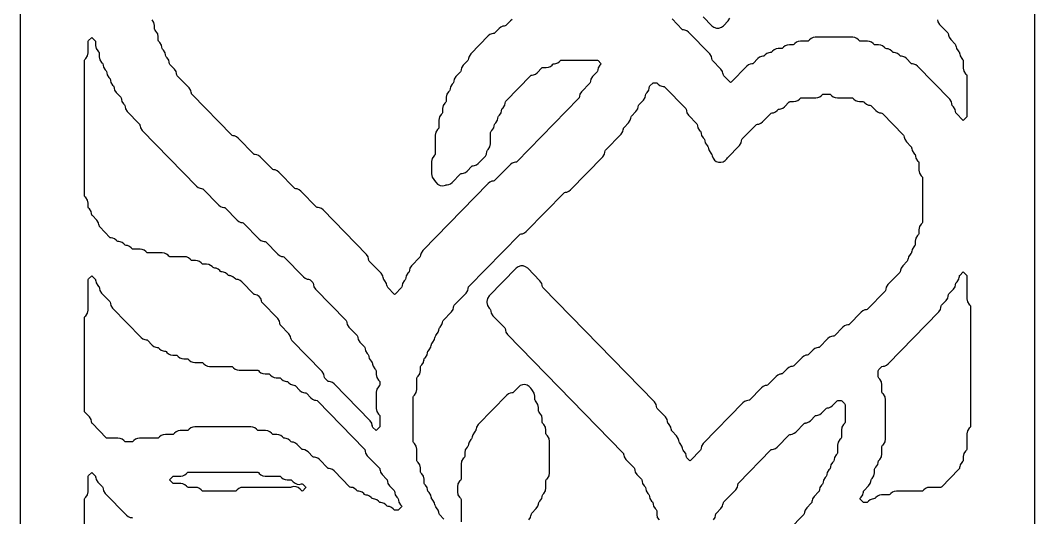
# Model space of a CAD drawing. Header units: millimetres. Extents: x 0 to 63, y 0 to 126.
# Drawn here: x 0 to 63.3, y 42.1 to 73.1 of the extents above; entities that cross this region are included whole.
import ezdxf

# ---------------------------------------------------------------- set-up
doc = ezdxf.new("R2010")
doc.units = ezdxf.units.MM
doc.layers.add('CUT', color=1, linetype='Continuous')

msp = doc.modelspace()

# ---------------------------------------------------------------- linework, layer by layer
at = {"layer": 'CUT'}
for points in [[(50.134, 0), (50.134, 3), (63.2679, 3), (63.2679, 123), (50.134, 123), (50.134, 126), (42.134, 126), (42.134, 123), (21.134, 123), (21.134, 126), (13.134, 126), (13.134, 123), (0, 123), (0, 3), (13.134, 3), (13.134, 0), (21.134, 0), (21.134, 3), (42.134, 3), (42.134, 0)], [(4.088, 70.7533), (4.1933, 70.914), (4.2303, 71.1026), (4.2303, 71.7936), (4.2391, 71.8385), (4.2642, 71.8768), (4.4327, 72.0493), (4.4606, 72.07), (4.4885, 72.0493), (4.657, 71.8768), (4.6821, 71.8385), (4.6908, 71.7936), (4.6908, 71.5742), (4.7278, 71.3856), (4.8331, 71.2248), (4.8872, 71.1694), (4.9123, 71.1312), (4.9211, 71.0862), (4.9211, 70.8668), (4.9581, 70.6782), (5.0634, 70.5175), (5.1175, 70.4621), (5.1426, 70.4238), (5.1607, 70.3313), (5.1638, 70.3319), (5.1884, 70.2066), (5.2937, 70.0459), (5.3478, 69.9905), (5.3729, 69.9522), (5.391, 69.8597), (5.3941, 69.8603), (5.4186, 69.735), (5.524, 69.5743), (5.5781, 69.5189), (5.6032, 69.4806), (5.6213, 69.3881), (5.6244, 69.3887), (5.6489, 69.2635), (5.7543, 69.1027), (5.8084, 69.0473), (5.8335, 69.009), (5.8516, 68.9165), (5.8547, 68.9171), (5.8792, 68.7919), (5.9846, 68.6311), (6.2689, 68.34), (6.294, 68.3017), (6.3122, 68.2092), (6.3152, 68.2098), (6.3398, 68.0845), (6.4451, 67.9238), (6.4992, 67.8684), (6.5243, 67.8301), (6.5424, 67.7376), (6.5455, 67.7382), (6.5701, 67.6129), (6.6754, 67.4522), (7.4204, 66.6894), (7.4455, 66.6512), (7.4636, 66.5586), (7.4667, 66.5592), (7.4912, 66.434), (7.5965, 66.2733), (10.9916, 62.797), (11.0959, 62.7153), (11.218, 62.6639), (11.3031, 62.6525), (11.3028, 62.6507), (11.3673, 62.6421), (11.3923, 62.6225), (12.3733, 61.618), (12.4776, 61.5363), (12.5997, 61.4849), (12.6848, 61.4736), (12.6845, 61.4718), (12.749, 61.4632), (12.774, 61.4436), (13.5248, 60.6749), (13.6291, 60.5932), (13.7512, 60.5418), (13.8362, 60.5304), (13.8359, 60.5286), (13.9004, 60.52), (13.9254, 60.5004), (14.9065, 59.4959), (15.0108, 59.4142), (15.1329, 59.3628), (15.2179, 59.3515), (15.2176, 59.3497), (15.2821, 59.3411), (15.3071, 59.3215), (16.0579, 58.5528), (16.1622, 58.4711), (16.2843, 58.4197), (16.3693, 58.4083), (16.369, 58.4065), (16.4335, 58.3979), (16.4585, 58.3783), (17.6699, 57.138), (17.7742, 57.0563), (17.8963, 57.0049), (17.9813, 56.9936), (17.981, 56.9918), (18.0455, 56.9832), (18.0705, 56.9636), (18.2437, 56.7863), (18.2688, 56.748), (18.2869, 56.6555), (18.29, 56.6561), (18.3145, 56.5308), (18.4198, 56.3701), (20.3162, 54.4284), (20.3413, 54.3901), (20.3594, 54.2976), (20.3625, 54.2982), (20.387, 54.1729), (20.4924, 54.0122), (21.0071, 53.4852), (21.0322, 53.4469), (21.0503, 53.3544), (21.0534, 53.355), (21.0779, 53.2298), (21.1832, 53.069), (21.4676, 52.7779), (21.4927, 52.7396), (21.5108, 52.6471), (21.5139, 52.6477), (21.5385, 52.5224), (21.6438, 52.3617), (21.6979, 52.3063), (21.723, 52.268), (21.7411, 52.1755), (21.7442, 52.1761), (21.7687, 52.0508), (21.8741, 51.8901), (21.9282, 51.8347), (21.9533, 51.7964), (21.9714, 51.7039), (21.9745, 51.7045), (21.999, 51.5793), (22.1044, 51.4185), (22.1585, 51.3631), (22.1836, 51.3248), (22.1924, 51.2799), (22.1924, 51.0605), (22.2293, 50.8719), (22.3347, 50.7111), (22.3888, 50.6558), (22.4139, 50.6175), (22.4226, 50.5726), (22.4226, 50.4338), (22.4139, 50.3888), (22.3888, 50.3506), (22.3347, 50.2952), (22.2293, 50.1344), (22.1924, 49.9458), (22.1924, 48.9384), (22.2293, 48.7498), (22.3347, 48.589), (22.3888, 48.5336), (22.4139, 48.4954), (22.4226, 48.4504), (22.4226, 47.8401), (22.4139, 47.7952), (22.3888, 47.7569), (22.2203, 47.5844), (22.1924, 47.5637), (22.1645, 47.5844), (21.996, 47.7569), (21.9709, 47.7952), (21.9528, 47.8877), (21.9497, 47.8871), (21.9251, 48.0123), (21.8198, 48.1731), (19.5761, 50.4704), (19.4718, 50.5521), (19.3497, 50.6035), (19.2647, 50.6149), (19.2649, 50.6166), (19.2005, 50.6253), (19.1754, 50.6449), (19.0023, 50.8221), (18.9772, 50.8604), (18.9591, 50.9529), (18.956, 50.9523), (18.9315, 51.0776), (18.8261, 51.2383), (16.9297, 53.18), (16.9047, 53.2183), (16.8865, 53.3108), (16.8834, 53.3102), (16.8589, 53.4355), (16.7536, 53.5962), (16.2389, 54.1232), (16.2138, 54.1615), (16.1957, 54.254), (16.1926, 54.2534), (16.1681, 54.3786), (16.0627, 54.5394), (15.0875, 55.5379), (15.0624, 55.5762), (15.0489, 55.645), (14.9959, 55.7906), (14.9009, 55.9129), (14.773, 56.0004), (14.6245, 56.0445), (14.5948, 56.0484), (14.5698, 56.068), (13.819, 56.8367), (13.7147, 56.9184), (13.5926, 56.9698), (13.5076, 56.9812), (13.5078, 56.983), (13.4434, 56.9916), (13.4184, 57.0112), (13.3585, 57.0725), (13.2542, 57.1542), (13.1321, 57.2056), (13.047, 57.217), (13.0473, 57.2188), (12.9828, 57.2274), (12.9578, 57.247), (12.8979, 57.3083), (12.7936, 57.39), (12.6715, 57.4414), (12.5865, 57.4528), (12.5867, 57.4545), (12.5222, 57.4632), (12.4972, 57.4827), (12.4373, 57.5441), (12.333, 57.6258), (12.2109, 57.6772), (12.1259, 57.6885), (12.1261, 57.6903), (12.0617, 57.6989), (12.0367, 57.7185), (11.9768, 57.7799), (11.8725, 57.8616), (11.7504, 57.913), (11.6191, 57.9305), (11.4023, 57.9305), (11.3708, 57.9347), (11.3458, 57.9543), (11.2859, 58.0157), (11.1816, 58.0973), (11.0595, 58.1488), (10.9282, 58.1663), (10.7115, 58.1663), (10.68, 58.1705), (10.655, 58.1901), (10.5951, 58.2515), (10.4908, 58.3331), (10.3687, 58.3846), (10.2374, 58.4021), (9.3298, 58.4021), (9.2983, 58.4063), (9.2733, 58.4259), (9.2134, 58.4872), (9.1091, 58.5689), (8.987, 58.6203), (8.8557, 58.6379), (7.9481, 58.6379), (7.9166, 58.6421), (7.8916, 58.6617), (7.8317, 58.723), (7.7274, 58.8047), (7.6053, 58.8561), (7.474, 58.8737), (7.0269, 58.8737), (6.9955, 58.8779), (6.9704, 58.8975), (6.9105, 58.9588), (6.8062, 59.0405), (6.6841, 59.0919), (6.5991, 59.1033), (6.5994, 59.1051), (6.5349, 59.1137), (6.5099, 59.1333), (6.45, 59.1946), (6.3457, 59.2763), (6.2236, 59.3277), (6.1385, 59.3391), (6.1388, 59.3409), (6.0743, 59.3495), (6.0493, 59.3691), (5.9894, 59.4304), (5.8851, 59.5121), (5.763, 59.5635), (5.678, 59.5749), (5.6782, 59.5766), (5.6138, 59.5853), (5.5887, 59.6049), (4.955, 60.2537), (4.9299, 60.292), (4.9118, 60.3845), (4.9087, 60.3839), (4.8842, 60.5092), (4.7788, 60.6699), (4.4945, 60.9611), (4.4694, 60.9994), (4.4512, 61.0919), (4.4482, 61.0913), (4.4236, 61.2165), (4.3183, 61.3773), (4.2642, 61.4327), (4.2391, 61.471), (4.2303, 61.5159), (4.2303, 61.7353), (4.1933, 61.9239), (4.088, 62.0846), (4.0339, 62.14), (4.0088, 62.1783), (4, 62.2232), (4, 70.6147), (4.0088, 70.6596), (4.0339, 70.6979)], [(4.088, 54.7196), (4.1933, 54.8803), (4.2303, 55.0689), (4.2303, 56.9389), (4.2391, 56.9838), (4.2642, 57.0221), (4.4327, 57.1946), (4.4606, 57.2153), (4.4885, 57.1946), (4.657, 57.0221), (4.6821, 56.9838), (4.7002, 56.8913), (4.7033, 56.8919), (4.7278, 56.7666), (4.8331, 56.6059), (4.8872, 56.5505), (4.9123, 56.5122), (4.9305, 56.4197), (4.9335, 56.4203), (4.9581, 56.295), (5.0634, 56.1343), (5.5781, 55.6073), (5.6032, 55.569), (5.6213, 55.4765), (5.6244, 55.4771), (5.6489, 55.3519), (5.7543, 55.1911), (7.5374, 53.3654), (7.6417, 53.2837), (7.7638, 53.2323), (7.8488, 53.2209), (7.8486, 53.2191), (7.913, 53.2105), (7.9381, 53.1909), (8.2282, 52.8938), (8.3326, 52.8121), (8.4546, 52.7607), (8.5397, 52.7493), (8.5394, 52.7476), (8.6039, 52.7389), (8.6289, 52.7194), (8.6888, 52.658), (8.7931, 52.5763), (8.9152, 52.5249), (9.0002, 52.5136), (9, 52.5118), (9.0645, 52.5032), (9.0895, 52.4836), (9.1494, 52.4222), (9.2537, 52.3405), (9.3758, 52.2891), (9.5071, 52.2716), (9.7238, 52.2716), (9.7553, 52.2674), (9.7803, 52.2478), (9.8402, 52.1864), (9.9445, 52.1048), (10.0666, 52.0533), (10.1979, 52.0358), (10.4147, 52.0358), (10.4462, 52.0316), (10.4712, 52.012), (10.5311, 51.9506), (10.6354, 51.869), (10.7575, 51.8176), (10.8888, 51.8), (11.3358, 51.8), (11.3673, 51.7958), (11.3923, 51.7762), (11.4522, 51.7149), (11.5565, 51.6332), (11.6786, 51.5818), (11.8099, 51.5642), (13.1781, 51.5642), (13.2096, 51.56), (13.2346, 51.5404), (13.2945, 51.4791), (13.3988, 51.3974), (13.5209, 51.346), (13.6522, 51.3284), (14.79, 51.3284), (14.8215, 51.3242), (14.8465, 51.3046), (14.9065, 51.2433), (15.0108, 51.1616), (15.1329, 51.1102), (15.2642, 51.0926), (15.4809, 51.0926), (15.5124, 51.0884), (15.5374, 51.0688), (15.5973, 51.0075), (15.7016, 50.9258), (15.8237, 50.8744), (15.955, 50.8568), (16.1717, 50.8568), (16.2032, 50.8526), (16.2282, 50.833), (16.2882, 50.7717), (16.3925, 50.69), (16.5146, 50.6386), (16.5996, 50.6272), (16.5993, 50.6255), (16.6638, 50.6168), (16.6888, 50.5973), (16.7487, 50.5359), (16.853, 50.4542), (16.9751, 50.4028), (17.0601, 50.3915), (17.0599, 50.3897), (17.1244, 50.3811), (17.1494, 50.3615), (17.4396, 50.0643), (17.5439, 49.9827), (17.666, 49.9312), (17.751, 49.9199), (17.7507, 49.9181), (17.8152, 49.9095), (17.8402, 49.8899), (18.1304, 49.5928), (18.2347, 49.5111), (18.3568, 49.4597), (18.4418, 49.4483), (18.4416, 49.4465), (18.5061, 49.4379), (18.5311, 49.4183), (21.4676, 46.4115), (21.4927, 46.3733), (21.5108, 46.2807), (21.5139, 46.2814), (21.5385, 46.1561), (21.6438, 45.9954), (22.3888, 45.2326), (22.4139, 45.1943), (22.432, 45.1018), (22.4351, 45.1024), (22.4596, 44.9772), (22.5649, 44.8164), (22.8493, 44.5252), (22.8744, 44.4869), (22.8925, 44.3944), (22.8956, 44.395), (22.9202, 44.2698), (23.0255, 44.109), (23.3099, 43.8179), (23.335, 43.7796), (23.3531, 43.6871), (23.3562, 43.6877), (23.3807, 43.5624), (23.4861, 43.4017), (23.5402, 43.3463), (23.5653, 43.308), (23.5834, 43.2155), (23.5865, 43.2161), (23.611, 43.0908), (23.7164, 42.9301), (23.7773, 42.8677), (23.797, 42.84), (23.7773, 42.8123), (23.5973, 42.628), (23.5723, 42.6084), (23.5408, 42.6042), (23.377, 42.6042), (23.3456, 42.6084), (23.3205, 42.628), (23.2606, 42.6894), (23.1563, 42.771), (23.0342, 42.8224), (22.9492, 42.8338), (22.9495, 42.8356), (22.885, 42.8442), (22.86, 42.8638), (22.8001, 42.9251), (22.6958, 43.0068), (22.5737, 43.0582), (22.4887, 43.0696), (22.4889, 43.0714), (22.4244, 43.08), (22.3994, 43.0996), (22.3395, 43.1609), (22.2352, 43.2426), (22.1131, 43.294), (22.0281, 43.3054), (22.0283, 43.3072), (21.9639, 43.3158), (21.9388, 43.3354), (21.8789, 43.3967), (21.7746, 43.4784), (21.6525, 43.5298), (21.5675, 43.5412), (21.5678, 43.543), (21.5033, 43.5516), (21.4783, 43.5712), (21.4184, 43.6325), (21.3141, 43.7142), (21.192, 43.7656), (21.107, 43.777), (21.1072, 43.7788), (21.0427, 43.7874), (21.0177, 43.807), (20.9578, 43.8683), (20.8535, 43.95), (20.7314, 44.0014), (20.6464, 44.0128), (20.6466, 44.0145), (20.5822, 44.0232), (20.5571, 44.0427), (19.5761, 45.0472), (19.4718, 45.1289), (19.3497, 45.1803), (19.2647, 45.1917), (19.2649, 45.1935), (19.2005, 45.2021), (19.1754, 45.2217), (18.655, 45.7546), (18.5507, 45.8363), (18.4286, 45.8877), (18.3436, 45.8991), (18.3438, 45.9009), (18.2793, 45.9095), (18.2543, 45.9291), (17.9641, 46.2262), (17.8598, 46.3079), (17.7377, 46.3593), (17.6527, 46.3707), (17.6529, 46.3724), (17.5885, 46.3811), (17.5635, 46.4006), (17.2733, 46.6978), (17.169, 46.7795), (17.0469, 46.8309), (16.9619, 46.8422), (16.9621, 46.844), (16.8976, 46.8526), (16.8726, 46.8722), (16.8127, 46.9336), (16.7084, 47.0152), (16.5863, 47.0667), (16.5013, 47.078), (16.5015, 47.0798), (16.4371, 47.0884), (16.412, 47.108), (16.3521, 47.1694), (16.2478, 47.251), (16.1257, 47.3024), (15.9944, 47.32), (15.7777, 47.32), (15.7462, 47.3242), (15.7212, 47.3438), (15.6613, 47.4051), (15.557, 47.4868), (15.4349, 47.5382), (15.3036, 47.5558), (14.8566, 47.5558), (14.8251, 47.56), (14.8001, 47.5796), (14.7402, 47.6409), (14.6359, 47.7226), (14.5138, 47.774), (14.3824, 47.7916), (10.8888, 47.7916), (10.7575, 47.774), (10.6354, 47.7226), (10.5311, 47.6409), (10.4712, 47.5796), (10.4462, 47.56), (10.4147, 47.5558), (9.9677, 47.5558), (9.8363, 47.5382), (9.7143, 47.4868), (9.6099, 47.4051), (9.55, 47.3438), (9.525, 47.3242), (9.4935, 47.32), (9.0465, 47.32), (8.9152, 47.3024), (8.7931, 47.251), (8.6888, 47.1694), (8.6289, 47.108), (8.6039, 47.0884), (8.5724, 47.0842), (7.4345, 47.0842), (7.3032, 47.0667), (7.1811, 47.0152), (7.0768, 46.9336), (7.0169, 46.8722), (6.9919, 46.8526), (6.9604, 46.8484), (6.5664, 46.8484), (6.5349, 46.8526), (6.5099, 46.8722), (6.45, 46.9336), (6.3457, 47.0152), (6.2236, 47.0667), (6.0923, 47.0842), (5.415, 47.0842), (5.3835, 47.0884), (5.3585, 47.108), (4.4945, 47.9927), (4.4694, 48.031), (4.4512, 48.1235), (4.4482, 48.1229), (4.4236, 48.2481), (4.3183, 48.4089), (4.0339, 48.7), (4.0088, 48.7383), (4, 48.7832), (4, 54.581), (4.0088, 54.6259), (4.0339, 54.6642)], [(52.5528, 43.5624), (52.5773, 43.6877), (52.5804, 43.6871), (52.5985, 43.7796), (52.6236, 43.8179), (52.908, 44.109), (53.0134, 44.2698), (53.0379, 44.395), (53.041, 44.3944), (53.0591, 44.4869), (53.0842, 44.5252), (53.1383, 44.5806), (53.2436, 44.7414), (53.2806, 44.93), (53.2806, 45.1494), (53.2894, 45.1943), (53.3145, 45.2326), (53.3686, 45.288), (53.4739, 45.4487), (53.4985, 45.574), (53.5015, 45.5734), (53.5197, 45.6659), (53.5448, 45.7042), (53.5989, 45.7596), (53.7042, 45.9203), (53.7412, 46.1089), (53.7412, 46.5641), (53.75, 46.609), (53.775, 46.6473), (53.8291, 46.7027), (53.9345, 46.8635), (53.9714, 47.0521), (53.9714, 49.4742), (53.9345, 49.6628), (53.8291, 49.8236), (53.775, 49.879), (53.75, 49.9173), (53.7412, 49.9622), (53.7412, 50.4174), (53.7042, 50.606), (53.5989, 50.7667), (53.5448, 50.8221), (53.5197, 50.8604), (53.5109, 50.9053), (53.5109, 51.2799), (53.5197, 51.3248), (53.5448, 51.3631), (53.7179, 51.5404), (53.7429, 51.56), (53.8074, 51.5686), (53.8072, 51.5704), (53.8922, 51.5818), (54.0143, 51.6332), (54.1186, 51.7149), (57.2834, 54.9554), (57.3887, 55.1161), (57.4133, 55.2414), (57.4164, 55.2407), (57.4345, 55.3333), (57.4596, 55.3715), (57.744, 55.6627), (57.8493, 55.8235), (57.8738, 55.9487), (57.8769, 55.9481), (57.895, 56.0406), (57.9201, 56.0789), (58.2045, 56.3701), (58.3099, 56.5308), (58.3344, 56.6561), (58.3375, 56.6555), (58.3556, 56.748), (58.3807, 56.7863), (58.4348, 56.8417), (58.5402, 57.0024), (58.5647, 57.1277), (58.5678, 57.1271), (58.5859, 57.2196), (58.611, 57.2579), (58.7795, 57.4304), (58.8074, 57.4511), (58.8353, 57.4304), (59.0038, 57.2579), (59.0289, 57.2196), (59.0377, 57.1747), (59.0377, 55.7763), (59.0746, 55.5877), (59.18, 55.4269), (59.2341, 55.3715), (59.2592, 55.3333), (59.2679, 55.2883), (59.2679, 47.8401), (59.2592, 47.7952), (59.2341, 47.7569), (59.18, 47.7015), (59.0746, 47.5407), (59.0377, 47.3521), (59.0377, 46.4253), (59.0289, 46.3804), (59.0038, 46.3421), (58.9497, 46.2867), (58.8443, 46.126), (58.8074, 45.9374), (58.8074, 45.718), (58.7986, 45.6731), (58.7735, 45.6348), (58.7194, 45.5794), (58.614, 45.4186), (58.5895, 45.2934), (58.5864, 45.294), (58.5683, 45.2015), (58.5432, 45.1632), (57.4489, 44.0427), (57.4239, 44.0232), (57.3924, 44.0189), (56.7151, 44.0189), (56.5838, 44.0014), (56.4617, 43.95), (56.3574, 43.8683), (56.2975, 43.807), (56.2725, 43.7874), (56.241, 43.7832), (54.6426, 43.7832), (54.5113, 43.7656), (54.3892, 43.7142), (54.2849, 43.6325), (54.225, 43.5712), (54.1999, 43.5516), (54.1685, 43.5474), (53.7214, 43.5474), (53.5901, 43.5298), (53.468, 43.4784), (53.3637, 43.3967), (53.3038, 43.3354), (53.2788, 43.3158), (53.2143, 43.3072), (53.2146, 43.3054), (53.1296, 43.294), (53.0075, 43.2426), (52.9032, 43.1609), (52.8433, 43.0996), (52.8182, 43.08), (52.7868, 43.0758), (52.623, 43.0758), (52.5915, 43.08), (52.5665, 43.0996), (52.3865, 43.2839), (52.3668, 43.3116), (52.3865, 43.3393), (52.4474, 43.4017)], [(9.5286, 44.7221), (9.5601, 44.7263), (10.0071, 44.7263), (10.1384, 44.7439), (10.2605, 44.7953), (10.3648, 44.877), (10.4247, 44.9383), (10.4497, 44.9579), (10.4812, 44.9621), (14.79, 44.9621), (14.8215, 44.9579), (14.8465, 44.9383), (14.9065, 44.877), (15.0108, 44.7953), (15.1329, 44.7439), (15.2642, 44.7263), (16.1717, 44.7263), (16.2032, 44.7221), (16.2282, 44.7025), (16.2882, 44.6412), (16.3925, 44.5595), (16.5146, 44.5081), (16.6459, 44.4905), (16.8626, 44.4905), (16.8941, 44.4863), (16.9191, 44.4667), (17.0253, 44.358), (17.1353, 44.273), (17.2645, 44.2216), (17.4029, 44.2077), (17.5397, 44.2326), (17.5856, 44.2477), (17.6146, 44.2262), (17.7899, 44.0467), (17.8097, 44.0189), (17.7899, 43.9912), (17.6146, 43.8117), (17.5867, 43.7911), (17.5588, 43.8117), (17.4568, 43.9162), (17.3381, 44.006), (17.1981, 44.0569), (17.0494, 44.0643), (16.905, 44.0276), (16.8947, 44.0232), (16.8626, 44.0189), (13.8825, 44.0189), (13.7512, 44.0014), (13.6291, 43.95), (13.5248, 43.8683), (13.4649, 43.807), (13.4398, 43.7874), (13.4083, 43.7832), (11.4023, 43.7832), (11.3708, 43.7874), (11.3458, 43.807), (11.2859, 43.8683), (11.1816, 43.95), (11.0595, 44.0014), (10.9282, 44.0189), (10.4812, 44.0189), (10.4497, 44.0232), (10.4247, 44.0427), (10.3648, 44.1041), (10.2605, 44.1858), (10.1384, 44.2372), (10.0071, 44.2547), (9.5601, 44.2547), (9.5286, 44.2589), (9.5036, 44.2785), (9.3236, 44.4628), (9.3038, 44.4905), (9.3236, 44.5183), (9.5036, 44.7025)]]:
    msp.add_lwpolyline(points, close=True, dxfattribs=at)
for points in [[(30.67, 73.1879), (30.5657, 73.1062), (30.2755, 72.8091), (30.2505, 72.7895), (30.186, 72.7809), (30.1863, 72.7791), (30.1013, 72.7677), (29.9792, 72.7163), (29.8749, 72.6346), (29.5847, 72.3375), (29.5597, 72.3179), (29.4952, 72.3093), (29.4954, 72.3075), (29.4104, 72.2961), (29.2883, 72.2447), (29.184, 72.163), (28.0917, 71.0446), (27.9864, 70.8839), (27.9619, 70.7586), (27.9588, 70.7593), (27.9406, 70.6667), (27.9156, 70.6285), (27.6312, 70.3373), (27.5258, 70.1765), (27.5013, 70.0513), (27.4982, 70.0519), (27.4801, 69.9594), (27.455, 69.9211), (27.1706, 69.6299), (27.0653, 69.4692), (27.0407, 69.3439), (27.0376, 69.3445), (27.0195, 69.252), (26.9944, 69.2137), (26.9403, 69.1583), (26.835, 68.9976), (26.8104, 68.8723), (26.8074, 68.8729), (26.7892, 68.7804), (26.7641, 68.7421), (26.71, 68.6867), (26.6047, 68.526), (26.5677, 68.3374), (26.5677, 68.118), (26.5589, 68.0731), (26.5339, 68.0348), (26.4798, 67.9794), (26.3744, 67.8186), (26.3375, 67.63), (26.3375, 67.4106), (26.3287, 67.3657), (26.3036, 67.3274), (26.2495, 67.272), (26.1441, 67.1113), (26.1072, 66.9227), (26.1072, 66.4674), (26.0984, 66.4225), (26.0733, 66.3842), (26.0192, 66.3289), (25.9138, 66.1681), (25.8769, 65.9795), (25.8769, 64.8169), (25.8681, 64.772), (25.843, 64.7337), (25.7889, 64.6783), (25.6836, 64.5176), (25.6466, 64.329), (25.6466, 63.5573), (25.6836, 63.3687), (25.7889, 63.208), (25.843, 63.1526), (25.9128, 63.0461), (26.0311, 62.9201), (26.1852, 62.8419), (26.3567, 62.8208), (26.5251, 62.8594), (26.5689, 62.8778), (26.634, 62.8865), (26.6337, 62.8883), (26.7188, 62.8997), (26.8409, 62.9511), (26.9452, 63.0328), (27.4656, 63.5657), (27.4907, 63.5853), (27.5551, 63.5939), (27.5549, 63.5957), (27.6399, 63.607), (27.762, 63.6584), (27.8663, 63.7401), (28.1565, 64.0373), (28.1815, 64.0568), (28.246, 64.0655), (28.2457, 64.0672), (28.3307, 64.0786), (28.4528, 64.13), (28.5571, 64.2117), (28.8473, 64.5088), (28.9091, 64.5572), (29.0123, 64.6668), (29.0782, 64.8021), (29.1009, 64.9509), (29.1009, 64.9557), (29.1097, 65.0006), (29.1347, 65.0389), (29.1888, 65.0943), (29.2942, 65.255), (29.3311, 65.4437), (29.3311, 66.1347), (29.3399, 66.1796), (29.365, 66.2179), (29.4191, 66.2733), (29.5245, 66.434), (29.549, 66.5592), (29.5521, 66.5586), (29.5702, 66.6512), (29.5953, 66.6894), (29.6494, 66.7448), (29.7548, 66.9056), (29.7793, 67.0308), (29.7824, 67.0302), (29.8005, 67.1227), (29.8256, 67.161), (29.8797, 67.2164), (29.9851, 67.3772), (30.0096, 67.5024), (30.0127, 67.5018), (30.0308, 67.5943), (30.0559, 67.6326), (30.11, 67.688), (30.2153, 67.8487), (30.2399, 67.974), (30.243, 67.9734), (30.2611, 68.0659), (30.2862, 68.1042), (31.841, 69.6962), (31.866, 69.7158), (31.9305, 69.7244), (31.9303, 69.7262), (32.0153, 69.7376), (32.1374, 69.789), (32.2417, 69.8706), (32.5319, 70.1678), (32.5569, 70.1874), (32.5884, 70.1916), (32.8051, 70.1916), (32.9364, 70.2091), (33.0585, 70.2605), (33.1628, 70.3422), (33.2227, 70.4036), (33.2477, 70.4232), (33.3122, 70.4318), (33.312, 70.4336), (33.397, 70.4449), (33.5191, 70.4963), (33.6234, 70.578), (33.6833, 70.6394), (33.7083, 70.6589), (33.7398, 70.6632), (35.9761, 70.6632), (36.0076, 70.6589), (36.0326, 70.6394), (36.2126, 70.4551), (36.2323, 70.4274), (36.2126, 70.3996), (36.1516, 70.3373), (36.0463, 70.1765), (36.0218, 70.0513), (36.0187, 70.0519), (36.0006, 69.9594), (35.9755, 69.9211), (35.6911, 69.6299), (35.5857, 69.4692), (35.5612, 69.3439), (35.5581, 69.3445), (35.54, 69.252), (35.5149, 69.2137), (35.0002, 68.6867), (34.8949, 68.526), (34.8703, 68.4008), (34.8673, 68.4014), (34.8491, 68.3088), (34.8241, 68.2706), (30.9664, 64.3206), (30.9414, 64.3011), (30.8769, 64.2924), (30.8771, 64.2907), (30.7921, 64.2793), (30.67, 64.2279), (30.5657, 64.1462), (29.5847, 63.1417), (29.5597, 63.1221), (29.4952, 63.1135), (29.4954, 63.1117), (29.4104, 63.1003), (29.2883, 63.0489), (29.184, 62.9672), (25.0981, 58.7836), (24.9927, 58.6228), (24.9682, 58.4976), (24.9651, 58.4982), (24.947, 58.4057), (24.9219, 58.3674), (24.4072, 57.8404), (24.3019, 57.6797), (24.2773, 57.5544), (24.2742, 57.555), (24.2561, 57.4625), (24.231, 57.4242), (24.1769, 57.3689), (24.0716, 57.2081), (24.047, 57.0829), (24.044, 57.0835), (24.0258, 56.991), (24.0007, 56.9527), (23.9466, 56.8973), (23.8413, 56.7365), (23.8168, 56.6113), (23.8137, 56.6119), (23.7956, 56.5194), (23.7705, 56.4811), (23.3717, 56.0728), (23.3438, 56.0521), (23.3159, 56.0728), (22.9171, 56.4811), (22.892, 56.5194), (22.8739, 56.6119), (22.8708, 56.6113), (22.8463, 56.7365), (22.7409, 56.8973), (22.6868, 56.9527), (22.6617, 56.991), (22.6436, 57.0835), (22.6405, 57.0829), (22.616, 57.2081), (22.5106, 57.3689), (21.7657, 58.1316), (21.7406, 58.1699), (21.7225, 58.2624), (21.7194, 58.2618), (21.6949, 58.3871), (21.5895, 58.5478), (18.8852, 61.3167), (18.7809, 61.3984), (18.6589, 61.4498), (18.5738, 61.4612), (18.5741, 61.463), (18.5096, 61.4716), (18.4846, 61.4912), (17.5036, 62.4957), (17.3992, 62.5773), (17.2772, 62.6288), (17.1921, 62.6401), (17.1924, 62.6419), (17.1279, 62.6505), (17.1029, 62.6701), (16.1219, 63.6746), (16.0175, 63.7563), (15.8955, 63.8077), (15.8104, 63.8191), (15.8107, 63.8209), (15.7462, 63.8295), (15.7212, 63.8491), (14.9704, 64.6178), (14.8661, 64.6995), (14.744, 64.7509), (14.659, 64.7622), (14.6593, 64.764), (14.5948, 64.7726), (14.5698, 64.7922), (13.5887, 65.7967), (13.4844, 65.8784), (13.3623, 65.9298), (13.2773, 65.9412), (13.2776, 65.943), (13.2131, 65.9516), (13.1881, 65.9712), (10.7121, 68.5064), (10.687, 68.5446), (10.6689, 68.6371), (10.6658, 68.6365), (10.6413, 68.7618), (10.5359, 68.9225), (9.791, 69.6853), (9.7659, 69.7236), (9.7478, 69.8161), (9.7447, 69.8155), (9.7201, 69.9407), (9.6148, 70.1015), (9.3304, 70.3927), (9.3053, 70.431), (9.2872, 70.5235), (9.2841, 70.5229), (9.2596, 70.6481), (9.1542, 70.8089), (9.1001, 70.8642), (9.075, 70.9025), (9.0569, 70.995), (9.0538, 70.9944), (9.0293, 71.1197), (8.9239, 71.2804), (8.8698, 71.3358), (8.8447, 71.3741), (8.8266, 71.4666), (8.8235, 71.466), (8.799, 71.5913), (8.6937, 71.752), (8.6395, 71.8074), (8.6145, 71.8457), (8.6057, 71.8906), (8.6057, 72.11), (8.5687, 72.2986), (8.4634, 72.4594), (8.4093, 72.5148), (8.3842, 72.5531), (8.3754, 72.598), (8.3754, 72.8174), (8.3384, 73.006), (8.2331, 73.1667)], [(57.2078, 73.1614), (57.2323, 73.0361), (57.3377, 72.8754), (57.8524, 72.3484), (57.8775, 72.3101), (57.8956, 72.2176), (57.8987, 72.2182), (57.9232, 72.0929), (58.0285, 71.9322), (58.3129, 71.641), (58.338, 71.6027), (58.3561, 71.5102), (58.3592, 71.5108), (58.3838, 71.3856), (58.4891, 71.2248), (58.5432, 71.1694), (58.5683, 71.1312), (58.5864, 71.0386), (58.5895, 71.0392), (58.614, 70.914), (58.7194, 70.7533), (58.7735, 70.6979), (58.7986, 70.6596), (58.8074, 70.6147), (58.8074, 70.1594), (58.8443, 69.9708), (58.9497, 69.8101), (59.0038, 69.7547), (59.0289, 69.7164), (59.0377, 69.6715), (59.0377, 67.1748), (59.0289, 67.1299), (59.0038, 67.0916), (58.8353, 66.9191), (58.8074, 66.8984), (58.7795, 66.9191), (58.3807, 67.3274), (58.3556, 67.3657), (58.3375, 67.4582), (58.3344, 67.4576), (58.3099, 67.5828), (58.2045, 67.7436), (58.1504, 67.799), (58.1253, 67.8373), (58.1072, 67.9298), (58.1041, 67.9292), (58.0796, 68.0544), (57.9742, 68.2152), (55.9608, 70.2767), (55.8565, 70.3584), (55.7344, 70.4098), (55.6494, 70.4212), (55.6497, 70.423), (55.5852, 70.4316), (55.5602, 70.4512), (55.27, 70.7483), (55.1657, 70.83), (55.0436, 70.8814), (54.9586, 70.8928), (54.9588, 70.8945), (54.8943, 70.9032), (54.8693, 70.9227), (54.8094, 70.9841), (54.7051, 71.0658), (54.583, 71.1172), (54.498, 71.1285), (54.4982, 71.1303), (54.4338, 71.1389), (54.4088, 71.1585), (54.3489, 71.2199), (54.2445, 71.3016), (54.1225, 71.353), (54.0374, 71.3643), (54.0377, 71.3661), (53.9732, 71.3747), (53.9482, 71.3943), (53.8883, 71.4557), (53.784, 71.5373), (53.6619, 71.5888), (53.5306, 71.6063), (53.3139, 71.6063), (53.2824, 71.6105), (53.2573, 71.6301), (53.1974, 71.6915), (53.0931, 71.7731), (52.971, 71.8246), (52.8397, 71.8421), (52.3927, 71.8421), (52.3612, 71.8463), (52.3362, 71.8659), (52.2763, 71.9272), (52.172, 72.0089), (52.0499, 72.0603), (51.9186, 72.0779), (49.5764, 72.0779), (49.445, 72.0603), (49.3229, 72.0089), (49.2186, 71.9272), (49.1587, 71.8659), (49.1337, 71.8463), (49.1022, 71.8421), (48.6552, 71.8421), (48.5239, 71.8246), (48.4018, 71.7731), (48.2975, 71.6915), (48.2376, 71.6301), (48.2126, 71.6105), (48.1811, 71.6063), (47.9644, 71.6063), (47.8331, 71.5888), (47.711, 71.5373), (47.6067, 71.4557), (47.5468, 71.3943), (47.5217, 71.3747), (47.4902, 71.3705), (47.2735, 71.3705), (47.1422, 71.353), (47.0201, 71.3016), (46.9158, 71.2199), (46.8559, 71.1585), (46.8309, 71.1389), (46.7664, 71.1303), (46.7667, 71.1285), (46.6816, 71.1172), (46.5596, 71.0658), (46.4552, 70.9841), (46.3953, 70.9227), (46.3703, 70.9032), (46.3059, 70.8945), (46.3061, 70.8928), (46.2211, 70.8814), (46.099, 70.83), (45.9947, 70.7483), (45.7045, 70.4512), (45.6795, 70.4316), (45.615, 70.423), (45.6152, 70.4212), (45.5302, 70.4098), (45.4081, 70.3584), (45.3038, 70.2767), (44.3275, 69.277), (44.2995, 69.2563), (44.2716, 69.277), (43.8729, 69.6853), (43.8478, 69.7236), (43.8297, 69.8161), (43.8266, 69.8155), (43.802, 69.9407), (43.6967, 70.1015), (43.182, 70.6285), (43.1569, 70.6667), (43.1388, 70.7593), (43.1357, 70.7586), (43.1112, 70.8839), (43.0058, 71.0446), (41.6833, 72.3988), (41.579, 72.4805), (41.4569, 72.5319), (41.3719, 72.5433), (41.3721, 72.5451), (41.3076, 72.5537), (41.2826, 72.5733), (40.6489, 73.2221)], [(42.5996, 73.3469), (43.1358, 72.7978), (43.2634, 72.7033), (43.4142, 72.6535), (43.5729, 72.6535), (43.7237, 72.7033), (43.8513, 72.7978), (44.1573, 73.1111), (44.2626, 73.2719)], [(26.4255, 42.0425), (26.1411, 42.3337), (26.116, 42.372), (26.0979, 42.4645), (26.0948, 42.4639), (26.0702, 42.5892), (25.9649, 42.7499), (25.9108, 42.8053), (25.8857, 42.8436), (25.8676, 42.9361), (25.8645, 42.9355), (25.84, 43.0607), (25.7346, 43.2215), (25.6805, 43.2769), (25.6554, 43.3152), (25.6373, 43.4077), (25.6342, 43.4071), (25.6097, 43.5323), (25.5043, 43.6931), (25.4502, 43.7485), (25.4251, 43.7867), (25.407, 43.8793), (25.4039, 43.8786), (25.3794, 44.0039), (25.274, 44.1646), (25.2199, 44.22), (25.1948, 44.2583), (25.186, 44.3032), (25.186, 44.5227), (25.1491, 44.7113), (25.0438, 44.872), (24.9897, 44.9274), (24.9646, 44.9657), (24.9558, 45.0106), (24.9558, 45.23), (24.9188, 45.4186), (24.8135, 45.5794), (24.7594, 45.6348), (24.7343, 45.6731), (24.7255, 45.718), (24.7255, 46.409), (24.6885, 46.5976), (24.5832, 46.7583), (24.5291, 46.8137), (24.504, 46.852), (24.4952, 46.8969), (24.4952, 49.6294), (24.504, 49.6743), (24.5291, 49.7126), (24.5832, 49.768), (24.6885, 49.9287), (24.7255, 50.1173), (24.7255, 50.8083), (24.7343, 50.8533), (24.7594, 50.8915), (24.8135, 50.9469), (24.9188, 51.1077), (24.9558, 51.2963), (24.9558, 51.5157), (24.9646, 51.5606), (24.9897, 51.5989), (25.0438, 51.6543), (25.1491, 51.815), (25.1736, 51.9403), (25.1767, 51.9397), (25.1948, 52.0322), (25.2199, 52.0705), (25.274, 52.1259), (25.3794, 52.2866), (25.4039, 52.4119), (25.407, 52.4113), (25.4251, 52.5038), (25.4502, 52.5421), (25.5043, 52.5975), (25.6097, 52.7582), (25.6342, 52.8835), (25.6373, 52.8829), (25.6554, 52.9754), (25.6805, 53.0136), (25.7346, 53.069), (25.84, 53.2298), (25.8645, 53.355), (25.8676, 53.3544), (25.8857, 53.4469), (25.9108, 53.4852), (25.9649, 53.5406), (26.0702, 53.7014), (26.0948, 53.8266), (26.0979, 53.826), (26.116, 53.9185), (26.1411, 53.9568), (26.1952, 54.0122), (26.3005, 54.1729), (26.3251, 54.2982), (26.3281, 54.2976), (26.3463, 54.3901), (26.3714, 54.4284), (26.886, 54.9554), (26.9914, 55.1161), (27.0159, 55.2414), (27.019, 55.2407), (27.0371, 55.3333), (27.0622, 55.3715), (27.8072, 56.1343), (27.9125, 56.295), (27.937, 56.4203), (27.9401, 56.4197), (27.9582, 56.5122), (27.9833, 56.5505), (31.1502, 59.793), (31.1752, 59.8126), (31.2396, 59.8212), (31.2394, 59.823), (31.3244, 59.8344), (31.4465, 59.8858), (31.5508, 59.9675), (33.9136, 62.3867), (33.9386, 62.4063), (34.003, 62.4149), (34.0028, 62.4167), (34.0878, 62.4281), (34.2099, 62.4795), (34.3142, 62.5612), (36.3276, 64.6227), (36.433, 64.7835), (36.4575, 64.9087), (36.4606, 64.9081), (36.4787, 65.0006), (36.5038, 65.0389), (37.479, 66.0375), (37.5844, 66.1982), (37.6089, 66.3235), (37.612, 66.3229), (37.6301, 66.4154), (37.6552, 66.4536), (37.9396, 66.7448), (38.045, 66.9056), (38.0695, 67.0308), (38.0726, 67.0302), (38.0907, 67.1227), (38.1158, 67.161), (38.4002, 67.4522), (38.5055, 67.6129), (38.5301, 67.7382), (38.5331, 67.7376), (38.5513, 67.8301), (38.5764, 67.8684), (38.8607, 68.1596), (38.9661, 68.3203), (38.9906, 68.4456), (38.9937, 68.445), (39.0118, 68.5375), (39.0369, 68.5758), (39.091, 68.6311), (39.1964, 68.7919), (39.2209, 68.9171), (39.224, 68.9165), (39.2421, 69.009), (39.2672, 69.0473), (39.4404, 69.2246), (39.4654, 69.2442), (39.4969, 69.2484), (39.6606, 69.2484), (39.6921, 69.2442), (39.7171, 69.2246), (39.777, 69.1633), (39.8813, 69.0816), (40.0034, 69.0302), (40.0884, 69.0188), (40.0882, 69.017), (40.1527, 69.0084), (40.1777, 68.9888), (41.5023, 67.6326), (41.5274, 67.5943), (41.5455, 67.5018), (41.5486, 67.5024), (41.5731, 67.3772), (41.6784, 67.2164), (42.1931, 66.6894), (42.2182, 66.6512), (42.2363, 66.5586), (42.2394, 66.5592), (42.2639, 66.434), (42.3693, 66.2733), (42.4234, 66.2179), (42.4485, 66.1796), (42.4666, 66.0871), (42.4697, 66.0877), (42.4942, 65.9624), (42.5996, 65.8017), (42.6537, 65.7463), (42.6788, 65.708), (42.6969, 65.6155), (42.7, 65.6161), (42.7245, 65.4908), (42.8299, 65.3301), (42.884, 65.2747), (42.9091, 65.2364), (42.9272, 65.1439), (42.9303, 65.1445), (42.9548, 65.0193), (43.0601, 64.8585), (43.1142, 64.8031), (43.1393, 64.7648), (43.1549, 64.6853), (43.2043, 64.5463), (43.292, 64.4278), (43.4106, 64.34), (43.5495, 64.2907), (43.6968, 64.284), (43.8397, 64.3205), (43.9656, 64.3972), (44.0638, 64.5073), (44.1032, 64.5673), (44.8481, 65.3301), (44.9535, 65.4908), (44.978, 65.6161), (44.9811, 65.6155), (44.9992, 65.708), (45.0243, 65.7463), (45.8883, 66.6309), (45.9133, 66.6505), (45.9778, 66.6591), (45.9775, 66.6609), (46.0625, 66.6723), (46.1846, 66.7237), (46.2889, 66.8054), (46.8094, 67.3383), (46.8344, 67.3579), (46.8989, 67.3665), (46.8987, 67.3683), (46.9837, 67.3797), (47.1058, 67.4311), (47.2101, 67.5128), (47.27, 67.5741), (47.295, 67.5937), (47.3595, 67.6023), (47.3592, 67.6041), (47.4442, 67.6154), (47.5663, 67.6669), (47.6706, 67.7485), (47.9608, 68.0457), (47.9858, 68.0653), (48.0173, 68.0695), (48.2341, 68.0695), (48.3654, 68.087), (48.4875, 68.1384), (48.5918, 68.2201), (48.6517, 68.2815), (48.6767, 68.3011), (48.7082, 68.3053), (49.6158, 68.3053), (49.7471, 68.3228), (49.8692, 68.3742), (49.9735, 68.4559), (50.0334, 68.5173), (50.0584, 68.5368), (50.0899, 68.5411), (50.4839, 68.5411), (50.5154, 68.5368), (50.5404, 68.5173), (50.6003, 68.4559), (50.7046, 68.3742), (50.8267, 68.3228), (50.958, 68.3053), (51.8656, 68.3053), (51.8971, 68.3011), (51.9221, 68.2815), (51.982, 68.2201), (52.0863, 68.1384), (52.2084, 68.087), (52.3397, 68.0695), (52.5565, 68.0695), (52.588, 68.0653), (52.613, 68.0457), (52.6729, 67.9843), (52.7772, 67.9027), (52.8993, 67.8512), (52.9843, 67.8399), (52.9841, 67.8381), (53.0485, 67.8295), (53.0735, 67.8099), (53.3637, 67.5128), (53.468, 67.4311), (53.5901, 67.3797), (53.6752, 67.3683), (53.6749, 67.3665), (53.7394, 67.3579), (53.7644, 67.3383), (55.089, 65.9821), (55.1141, 65.9438), (55.1322, 65.8513), (55.1353, 65.8519), (55.1598, 65.7266), (55.2651, 65.5659), (55.5495, 65.2747), (55.5746, 65.2364), (55.5927, 65.1439), (55.5958, 65.1445), (55.6204, 65.0193), (55.7257, 64.8585), (55.7798, 64.8031), (55.8049, 64.7648), (55.823, 64.6723), (55.8261, 64.6729), (55.8506, 64.5477), (55.956, 64.3869), (56.0101, 64.3315), (56.0352, 64.2933), (56.044, 64.2483), (56.044, 63.7931), (56.0809, 63.6045), (56.1863, 63.4438), (56.2404, 63.3884), (56.2655, 63.3501), (56.2743, 63.3052), (56.2743, 60.5727), (56.2655, 60.5278), (56.2404, 60.4895), (56.1863, 60.4341), (56.0809, 60.2734), (56.044, 60.0848), (56.044, 59.8653), (56.0352, 59.8204), (56.0101, 59.7821), (55.956, 59.7267), (55.8506, 59.566), (55.8137, 59.3774), (55.8137, 59.158), (55.8049, 59.1131), (55.7798, 59.0748), (55.7257, 59.0194), (55.6204, 58.8586), (55.5958, 58.7334), (55.5927, 58.734), (55.5746, 58.6415), (55.5495, 58.6032), (55.4954, 58.5478), (55.3901, 58.3871), (55.3655, 58.2618), (55.3625, 58.2624), (55.3443, 58.1699), (55.3192, 58.1316), (55.0349, 57.8404), (54.9295, 57.6797), (54.905, 57.5544), (54.9019, 57.555), (54.8838, 57.4625), (54.8587, 57.4242), (54.1137, 56.6615), (54.0084, 56.5007), (53.9838, 56.3755), (53.9808, 56.3761), (53.9626, 56.2836), (53.9376, 56.2453), (52.8433, 55.1249), (52.8182, 55.1053), (52.7538, 55.0966), (52.754, 55.0949), (52.669, 55.0835), (52.5469, 55.0321), (52.4426, 54.9504), (51.6918, 54.1817), (51.6668, 54.1621), (51.6024, 54.1535), (51.6026, 54.1517), (51.5176, 54.1403), (51.3955, 54.0889), (51.2912, 54.0072), (50.7707, 53.4743), (50.7457, 53.4547), (50.6812, 53.4461), (50.6815, 53.4443), (50.5965, 53.433), (50.4744, 53.3816), (50.3701, 53.2999), (49.8496, 52.767), (49.8246, 52.7474), (49.7601, 52.7388), (49.7603, 52.737), (49.6753, 52.7256), (49.5532, 52.6742), (49.4489, 52.5925), (49.1587, 52.2954), (49.1337, 52.2758), (49.0693, 52.2672), (49.0695, 52.2654), (48.9845, 52.254), (48.8624, 52.2026), (48.7581, 52.1209), (48.2376, 51.588), (48.2126, 51.5684), (48.1481, 51.5598), (48.1484, 51.558), (48.0633, 51.5467), (47.9412, 51.4952), (47.8369, 51.4136), (47.5468, 51.1164), (47.5217, 51.0968), (47.4573, 51.0882), (47.4575, 51.0864), (47.3725, 51.0751), (47.2504, 51.0237), (47.1461, 50.942), (46.6256, 50.4091), (46.6006, 50.3895), (46.5361, 50.3809), (46.5364, 50.3791), (46.4514, 50.3677), (46.3293, 50.3163), (46.225, 50.2346), (45.4742, 49.4659), (45.4492, 49.4463), (45.3847, 49.4377), (45.385, 49.4359), (45.2999, 49.4246), (45.1779, 49.3731), (45.0735, 49.2915), (42.5996, 46.7583), (42.4942, 46.5976), (42.4697, 46.4723), (42.4666, 46.4729), (42.4485, 46.3804), (42.4234, 46.3421), (41.7943, 45.6981), (41.7664, 45.6774), (41.7385, 45.6981), (41.57, 45.8706), (41.5449, 45.9088), (41.5268, 46.0014), (41.5237, 46.0008), (41.4992, 46.126), (41.3939, 46.2867), (41.3398, 46.3421), (41.3147, 46.3804), (41.2965, 46.4729), (41.2935, 46.4723), (41.2689, 46.5976), (41.1636, 46.7583), (41.1095, 46.8137), (41.0844, 46.852), (41.0663, 46.9445), (41.0632, 46.9439), (41.0386, 47.0692), (40.9333, 47.2299), (40.6489, 47.5211), (40.6238, 47.5594), (40.6057, 47.6519), (40.6026, 47.6513), (40.5781, 47.7765), (40.4727, 47.9373), (40.4186, 47.9927), (40.3935, 48.031), (40.3754, 48.1235), (40.3723, 48.1229), (40.3478, 48.2481), (40.2424, 48.4089), (39.7278, 48.9358), (39.7027, 48.9741), (39.6846, 49.0666), (39.6815, 49.066), (39.6569, 49.1913), (39.5516, 49.352), (32.589, 56.4811), (32.5639, 56.5194), (32.5458, 56.6119), (32.5427, 56.6113), (32.5182, 56.7365), (32.4128, 56.8973), (31.6463, 57.6822), (31.5187, 57.7767), (31.3679, 57.8265), (31.2092, 57.8265), (31.0584, 57.7767), (30.9308, 57.6822), (29.2432, 55.9541), (29.1378, 55.7934), (29.1009, 55.6048), (29.1009, 55.5405), (29.1378, 55.3519), (29.2432, 55.1911), (29.2973, 55.1358), (29.3223, 55.0975), (29.3405, 55.005), (29.3436, 55.0056), (29.3681, 54.8803), (29.4734, 54.7196), (30.2184, 53.9568), (30.2435, 53.9185), (30.2616, 53.826), (30.2647, 53.8266), (30.2892, 53.7014), (30.3946, 53.5406), (37.5874, 46.1758), (37.6125, 46.1375), (37.6307, 46.045), (37.6337, 46.0456), (37.6583, 45.9203), (37.7636, 45.7596), (38.2783, 45.2326), (38.3034, 45.1943), (38.3215, 45.1018), (38.3246, 45.1024), (38.3491, 44.9772), (38.4545, 44.8164), (38.7389, 44.5252), (38.764, 44.4869), (38.7821, 44.3944), (38.7852, 44.395), (38.8097, 44.2698), (38.915, 44.109), (38.9691, 44.0536), (38.9942, 44.0154), (39.0124, 43.9229), (39.0154, 43.9235), (39.04, 43.7982), (39.1453, 43.6375), (39.1994, 43.5821), (39.2245, 43.5438), (39.2426, 43.4513), (39.2457, 43.4519), (39.2703, 43.3266), (39.3756, 43.1659), (39.4297, 43.1105), (39.4548, 43.0722), (39.4729, 42.9797), (39.476, 42.9803), (39.5005, 42.855), (39.6059, 42.6943), (39.66, 42.6389), (39.6851, 42.6006), (39.6939, 42.5557), (39.6939, 42.3363), (39.7308, 42.1477), (39.8362, 41.9869)], [(31.722, 41.9869), (31.8273, 42.1477), (31.8518, 42.2729), (31.8549, 42.2723), (31.8731, 42.3648), (31.8981, 42.4031), (32.1825, 42.6943), (32.2879, 42.855), (32.3124, 42.9803), (32.3155, 42.9797), (32.3336, 43.0722), (32.3587, 43.1105), (32.4128, 43.1659), (32.5182, 43.3266), (32.5427, 43.4519), (32.5458, 43.4513), (32.5639, 43.5438), (32.589, 43.5821), (32.6431, 43.6375), (32.7485, 43.7982), (32.7854, 43.9868), (32.7854, 44.442), (32.7942, 44.4869), (32.8193, 44.5252), (32.8734, 44.5806), (32.9787, 44.7414), (33.0157, 44.93), (33.0157, 46.8806), (32.9787, 47.0692), (32.8734, 47.2299), (32.8193, 47.2853), (32.7942, 47.3236), (32.7854, 47.3685), (32.7854, 47.5879), (32.7485, 47.7765), (32.6431, 47.9373), (32.589, 47.9927), (32.5639, 48.031), (32.5551, 48.0759), (32.5551, 48.2953), (32.5182, 48.4839), (32.4128, 48.6446), (32.3587, 48.7), (32.3336, 48.7383), (32.3248, 48.7832), (32.3248, 49.0027), (32.2879, 49.1913), (32.1825, 49.352), (32.1284, 49.4074), (32.1033, 49.4457), (32.0945, 49.4906), (32.0945, 49.71), (32.0576, 49.8986), (31.9522, 50.0594), (31.8981, 50.1148), (31.8421, 50.2003), (31.7432, 50.311), (31.6162, 50.3877), (31.4722, 50.4238), (31.324, 50.4161), (31.1846, 50.3651), (31.0662, 50.2755), (30.7361, 49.9375), (30.7111, 49.9179), (30.6466, 49.9093), (30.6468, 49.9075), (30.5618, 49.8961), (30.4397, 49.8447), (30.3354, 49.763), (28.5523, 47.9373), (28.4469, 47.7765), (28.4224, 47.6513), (28.4193, 47.6519), (28.4012, 47.5594), (28.3761, 47.5211), (28.322, 47.4657), (28.2167, 47.305), (28.1921, 47.1797), (28.189, 47.1803), (28.1709, 47.0878), (28.1458, 47.0495), (28.0917, 46.9941), (27.9864, 46.8334), (27.9619, 46.7081), (27.9588, 46.7087), (27.9406, 46.6162), (27.9156, 46.5779), (27.8615, 46.5225), (27.7561, 46.3618), (27.7192, 46.1732), (27.7192, 45.9538), (27.7104, 45.9088), (27.6853, 45.8706), (27.6312, 45.8152), (27.5258, 45.6544), (27.4889, 45.4658), (27.4889, 44.539), (27.4801, 44.4941), (27.455, 44.4558), (27.4009, 44.4004), (27.2955, 44.2397), (27.2586, 44.0511), (27.2586, 43.751), (27.2955, 43.5624), (27.4009, 43.4017), (27.455, 43.3463), (27.4801, 43.308), (27.4889, 43.2631), (27.4889, 41.8647)], [(43.2361, 41.9869), (43.3415, 42.1477), (43.366, 42.2729), (43.3691, 42.2723), (43.3872, 42.3648), (43.4123, 42.4031), (43.6967, 42.6943), (43.802, 42.855), (43.8266, 42.9803), (43.8297, 42.9797), (43.8478, 43.0722), (43.8729, 43.1105), (44.6178, 43.8733), (44.7232, 44.034), (44.7477, 44.1592), (44.7508, 44.1586), (44.7689, 44.2512), (44.794, 44.2894), (46.8094, 46.353), (46.8344, 46.3726), (46.8989, 46.3812), (46.8987, 46.383), (46.9837, 46.3944), (47.1058, 46.4458), (47.2101, 46.5275), (47.9608, 47.2962), (47.9858, 47.3158), (48.0503, 47.3244), (48.0501, 47.3262), (48.1351, 47.3376), (48.2572, 47.389), (48.3615, 47.4706), (48.882, 48.0036), (48.907, 48.0232), (48.9714, 48.0318), (48.9712, 48.0336), (49.0562, 48.0449), (49.1783, 48.0963), (49.2826, 48.178), (49.5728, 48.4751), (49.5978, 48.4947), (49.6623, 48.5034), (49.6621, 48.5051), (49.7471, 48.5165), (49.8692, 48.5679), (49.9735, 48.6496), (50.2637, 48.9467), (50.2887, 48.9663), (50.3531, 48.9749), (50.3529, 48.9767), (50.4379, 48.9881), (50.56, 49.0395), (50.6643, 49.1212), (50.9545, 49.4183), (50.9795, 49.4379), (51.011, 49.4421), (51.1748, 49.4421), (51.2063, 49.4379), (51.2313, 49.4183), (51.4044, 49.241), (51.4295, 49.2027), (51.4383, 49.1578), (51.4383, 48.0759), (51.4295, 48.031), (51.4044, 47.9927), (51.3503, 47.9373), (51.245, 47.7765), (51.208, 47.5879), (51.208, 47.1327), (51.1992, 47.0878), (51.1742, 47.0495), (51.1201, 46.9941), (51.0147, 46.8334), (50.9778, 46.6448), (50.9778, 46.1896), (50.969, 46.1446), (50.9439, 46.1064), (50.8898, 46.051), (50.7844, 45.8902), (50.7599, 45.765), (50.7568, 45.7656), (50.7387, 45.6731), (50.7136, 45.6348), (50.6595, 45.5794), (50.5541, 45.4186), (50.5296, 45.2934), (50.5265, 45.294), (50.5084, 45.2015), (50.4833, 45.1632), (50.4292, 45.1078), (50.3238, 44.9471), (50.2993, 44.8218), (50.2962, 44.8224), (50.2781, 44.7299), (50.253, 44.6916), (50.1989, 44.6362), (50.0936, 44.4755), (50.069, 44.3502), (50.0659, 44.3508), (50.0478, 44.2583), (50.0227, 44.22), (49.9686, 44.1646), (49.8633, 44.0039), (49.8387, 43.8786), (49.8357, 43.8793), (49.8175, 43.7867), (49.7925, 43.7485), (49.5081, 43.4573), (49.4027, 43.2965), (49.3782, 43.1713), (49.3751, 43.1719), (49.357, 43.0794), (49.3319, 43.0411), (49.0475, 42.7499), (48.9421, 42.5892), (48.9176, 42.4639), (48.9145, 42.4645), (48.8964, 42.372), (48.8713, 42.3337), (46.1651, 39.5627)], [(4, 38.6443), (4, 43.2631), (4.0088, 43.308), (4.0339, 43.3463), (4.088, 43.4017), (4.1933, 43.5624), (4.2303, 43.751), (4.2303, 44.6778), (4.2391, 44.7227), (4.2642, 44.761), (4.4327, 44.9335), (4.4606, 44.9542), (4.4885, 44.9335), (4.657, 44.761), (4.6821, 44.7227), (4.7002, 44.6302), (4.7033, 44.6308), (4.7278, 44.5056), (4.8331, 44.3448), (5.1175, 44.0536), (5.1426, 44.0154), (5.1607, 43.9229), (5.1638, 43.9235), (5.1884, 43.7982), (5.2937, 43.6375), (6.6163, 42.2833), (6.7206, 42.2016), (6.8427, 42.1502), (6.9277, 42.1388), (6.9274, 42.137), (6.9919, 42.1284)]]:
    msp.add_lwpolyline(points, dxfattribs=at)

doc.saveas('drawing.dxf')
